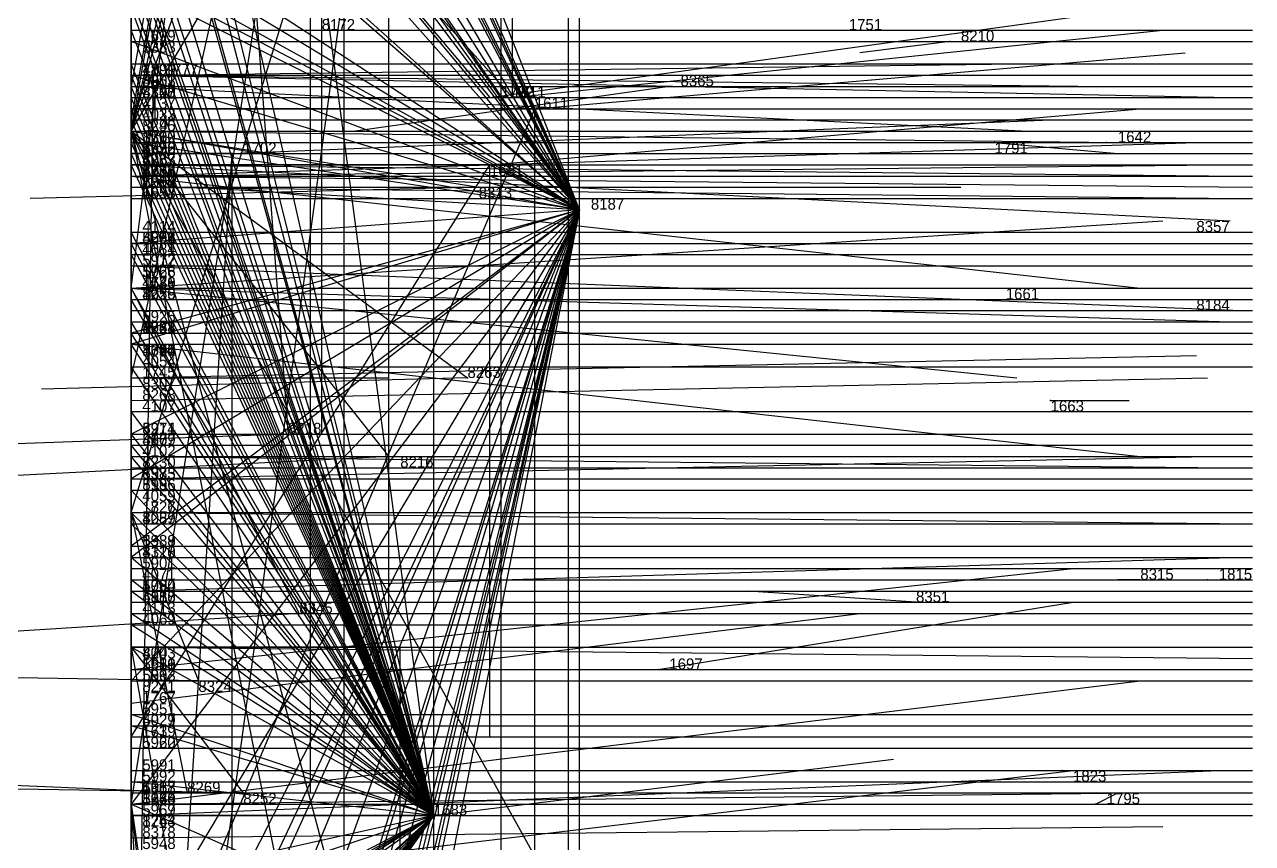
# Model space of a CAD drawing. Extents: x -0.07 to 1.1, y -0.07 to 1.1.
# Drawn here: x -0.0095 to 0.1, y 0.5165 to 0.5895 of the extents above; entities that cross this region are included whole.
import ezdxf

# ---------------------------------------------------------------- set-up
doc = ezdxf.new("R2010")
doc.units = 0
for name, color, linetype in [('Clients', 3, 'CONTINUOUS'), ('Facilities', 3, 'CONTINUOUS'), ('Facilities_lines', 3, 'CONTINUOUS'), ('Min_max_boxes', 1, 'CONTINUOUS'), ('Normals', 1, 'CONTINUOUS'), ('Source_points', 5, 'CONTINUOUS'), ('Text', 3, 'CONTINUOUS')]:
    doc.layers.add(name, color=color, linetype=linetype)

msp = doc.modelspace()

# ---------------------------------------------------------------- linework, layer by layer
at = {"layer": 'Clients', "color": 5}
for p in [(0, 0.589, 0.135), (0, 0.588, 0.817), (0, 0.586, 0.149), (0, 0.585, 0.376), (0, 0.585, 0.826), (0, 0.585, 0.984), (0.002, 0.585), (0, 0.584, 0.43), (0, 0.584, 0.988), (0, 0.583, 0.312), (0, 0.583, 0.357), (0.032, 0.583), (0.034, 0.583), (0, 0.582, 0.281), (0, 0.582, 0.492), (0.036, 0.582), (0, 0.581, 0.462), (0, 0.581, 0.999), (0, 0.58, 0.138), (0, 0.58, 0.795), (0, 0.579, 0.274), (0, 0.579, 0.775), (0, 0.578, 0.172), (0, 0.578, 0.289), (0, 0.578, 0.332), (0, 0.578, 0.538), (0.009, 0.578), (0, 0.577, 0.133), (0, 0.577, 0.338), (0, 0.577, 0.483), (0, 0.576, 0.043), (0, 0.576, 0.477), (0, 0.576, 0.659), (0, 0.576, 0.58), (0.032, 0.577), (0, 0.575, 0.004), (0.031, 0.575, 1), (0, 0.574, 0.592), (0, 0.571, 0.392), (0, 0.571, 0.756), (0, 0.57, 0.246), (0, 0.57, 0.275), (0, 0.57, 0.472), (0, 0.57, 0.782), (0, 0.569, 0.413), (0, 0.568, 0.619), (0, 0.568, 0.707), (0, 0.568, 0.62), (0, 0.566, 0.175), (0, 0.566, 0.031), (0, 0.566, 0.281), (0, 0.565, 0.299), (0, 0.564, 0.75), (0, 0.563, 0.302), (0, 0.563, 0.645), (0, 0.562, 0.159), (0, 0.562, 0.705), (0, 0.562, 0.775), (0, 0.561, 0.175), (0, 0.561, 0.208), (0, 0.561, 0.043), (0, 0.561, 0.369), (0, 0.561, 0.395), (0, 0.561, 0.866), (0, 0.559, 0.23), (0, 0.559, 0.257), (0.03, 0.558, 1), (0, 0.555, 0.256), (0, 0.553, 0.469), (0, 0.553, 0.594), (0, 0.553, 0.885), (0, 0.553, 0.781), (0.014, 0.553, 1), (0, 0.552, 0.314), (0, 0.551, 0.421), (0.023, 0.551, 1), (0, 0.55, 0.59), (0, 0.549, 0.827), (0, 0.548, 0.495), (0, 0.548, 0.592), (0, 0.546, 0.17), (0, 0.545, 0.363), (0, 0.543, 0.545), (0, 0.543, 0.553), (0, 0.543, 0.772), (0, 0.542, 0.477), (0, 0.542, 0.787), (0, 0.541, 0.749), (0, 0.54, 0.303), (0, 0.54, 0.29), (0, 0.539, 0.473), (0, 0.539, 0.554), (0, 0.539, 0.519), (0, 0.538, 0.561), (0, 0.537, 0.455), (0.015, 0.537, 1), (0, 0.536, 0.331), (0, 0.534, 0.478), (0, 0.532, 0.231), (0, 0.532, 0.041), (0, 0.532, 0.733), (0, 0.531, 0.513), (0, 0.531, 0.535), (0, 0.531, 0.845), (0.006, 0.531, 1), (0, 0.529, 0.012), (0, 0.528, 0.47), (0, 0.528, 0.708), (0, 0.527, 0.196), (0, 0.527, 0.63), (0, 0.525, 0.66), (0, 0.525, 0.518), (0, 0.523, 0.59), (0, 0.522, 0.143), (0, 0.522, 0.394), (0, 0.522, 0.756), (0, 0.521, 0.515), (0.005, 0.521, 1), (0.01, 0.521, 1), (0, 0.52, 0.044), (0, 0.52, 0.632), (0, 0.52, 0.608), (0, 0.52, 0.775), (0, 0.519, 0.248), (0, 0.519, 0.658)]:
    msp.add_point(p, dxfattribs=at)
at = {"layer": 'Facilities', "color": 3}
for p in [(0.073, 0.588, 1), (0, 0.585, 0.062), (0.048, 0.584, 1), (0, 0.58, 0.978), (0.077, 0.579), (0.087, 0.579), (0, 0.577, 0.057), (0, 0.577, 0.942), (0, 0.576, 0.088), (0, 0.576, 0.963), (0, 0.576, 0.956), (0, 0.575, 0.936), (0.04, 0.573, 1), (0.095, 0.571, 1), (0, 0.568, 0.08), (0, 0.566, 0.062), (0, 0.566, 0.975), (0.078, 0.565), (0.095, 0.564, 1), (0, 0.558, 0.956), (0, 0.556, 0.954), (0.082, 0.556), (0, 0.551, 0.943), (0, 0.549, 0.95), (0, 0.546, 0.049), (0, 0.546, 0.903), (0.09, 0.54, 1), (0.096, 0.54), (0, 0.539, 0.056), (0.07, 0.538, 1), (0, 0.534, 0.914), (0.047, 0.532), (0, 0.526, 0.126), (0.083, 0.523), (0, 0.52, 0.98), (0.086, 0.52), (0, 0.519, 0.944), (0.027, 0.519), (0, 0.517, 0.968)]:
    msp.add_point(p, dxfattribs=at)
at = {"layer": 'Facilities_lines', "color": 3}
for p, q in [((0.039, 0.802, 1), (0, 0.581, 0.999)), ((0.039, 0.802, 1), (0, 0.584, 0.988)), ((0, 0.566, 0.975), (0.023, 0.749, 1)), ((0, 0.58, 0.978), (0.029, 0.742, 1)), ((0, 0.453, 0.045), (0, 0.74, 0.11)), ((0, 0.739, 0.944), (0.014, 0.553, 1)), ((0.027, 0.519), (0, 0.723, 0.126)), ((0, 0.58, 0.978), (0.033, 0.721, 1)), ((0, 0.58, 0.978), (0.034, 0.705, 1)), ((0, 0.453, 0.045), (0, 0.697, 0.137)), ((0, 0.453, 0.045), (0, 0.688, 0.01)), ((0, 0.453, 0.045), (0, 0.679, 0.015)), ((0.04, 0.573, 1), (0, 0.674, 0.807)), ((0.04, 0.573, 1), (0, 0.664, 0.773)), ((0, 0.58, 0.978), (0.03, 0.662, 1)), ((0.04, 0.573, 1), (0, 0.661, 0.898)), ((0.04, 0.573, 1), (0, 0.661, 0.887)), ((0, 0.558, 0.956), (0.023, 0.661, 1)), ((0.04, 0.573, 1), (0, 0.659, 0.788)), ((0, 0.52, 0.98), (0.021, 0.653, 1)), ((0.04, 0.573, 1), (0, 0.653, 0.897)), ((0.04, 0.573, 1), (0, 0.651, 0.832)), ((0.04, 0.573, 1), (0, 0.651, 0.876)), ((0.04, 0.573, 1), (0, 0.649, 0.813)), ((0.04, 0.573, 1), (0, 0.649, 0.784)), ((0, 0.453, 0.045), (0, 0.648, 0.015)), ((0, 0.453, 0.045), (0, 0.648, 0.165)), ((0, 0.453, 0.045), (0, 0.646, 0.109)), ((0, 0.642, 0.604), (0, 0.571, 0.756)), ((0, 0.642, 0.604), (0, 0.482, 0.511)), ((0, 0.642, 0.604), (0, 0.539, 0.554)), ((0, 0.642, 0.604), (0, 0.531, 0.513)), ((0, 0.642, 0.604), (0, 0.577, 0.483)), ((0, 0.642, 0.604), (0, 0.582, 0.492)), ((0, 0.642, 0.604), (0, 0.576, 0.477)), ((0, 0.642, 0.604), (0, 0.541, 0.749)), ((0, 0.642, 0.604), (0, 0.532, 0.733)), ((0, 0.642, 0.604), (0, 0.553, 0.594)), ((0, 0.642, 0.604), (0, 0.568, 0.619)), ((0, 0.642, 0.604), (0, 0.525, 0.518)), ((0, 0.642, 0.604), (0, 0.564, 0.75)), ((0, 0.642, 0.604), (0, 0.568, 0.707)), ((0, 0.642, 0.604), (0, 0.543, 0.545)), ((0, 0.642, 0.604), (0, 0.576, 0.659)), ((0, 0.642, 0.604), (0, 0.576, 0.58)), ((0, 0.642, 0.604), (0, 0.563, 0.645)), ((0, 0.642, 0.604), (0, 0.538, 0.561)), ((0, 0.642, 0.604), (0, 0.574, 0.592)), ((0, 0.642, 0.604), (0, 0.531, 0.535)), ((0, 0.642, 0.604), (0, 0.562, 0.705)), ((0, 0.642, 0.604), (0, 0.568, 0.62)), ((0, 0.642, 0.604), (0, 0.578, 0.538)), ((0, 0.642, 0.604), (0, 0.55, 0.59)), ((0, 0.642, 0.604), (0, 0.539, 0.519)), ((0, 0.642, 0.604), (0, 0.548, 0.592)), ((0, 0.642, 0.604), (0, 0.543, 0.553)), ((0.04, 0.573, 1), (0, 0.641, 0.782)), ((0.027, 0.519), (0, 0.638, 0.167)), ((0, 0.453, 0.045), (0, 0.637, 0.133)), ((0.04, 0.573, 1), (0, 0.636, 0.899)), ((0.04, 0.573, 1), (0, 0.631, 0.811)), ((0.04, 0.573, 1), (0, 0.63, 0.839)), ((0.04, 0.573, 1), (0, 0.63, 0.891)), ((0.04, 0.573, 1), (0, 0.628, 0.855)), ((0.027, 0.519), (0, 0.627, 0.107)), ((0.04, 0.573, 1), (0, 0.626, 0.842)), ((0, 0.58, 0.978), (0.026, 0.624, 1)), ((0.027, 0.519), (0, 0.623, 0.224)), ((0.027, 0.519), (0, 0.623, 0.125)), ((0, 0.621, 0.105), (0.032, 0.583)), ((0, 0.621, 0.105), (0.034, 0.583)), ((0.04, 0.573, 1), (0, 0.621, 0.782)), ((0.04, 0.573, 1), (0, 0.618, 0.759)), ((0.027, 0.519), (0, 0.617, 0.394)), ((0.027, 0.519), (0, 0.617, 0.316)), ((0.027, 0.519), (0, 0.616, 0.319)), ((0, 0.612, 0.068), (0, 0.529, 0.012)), ((0, 0.453, 0.045), (0, 0.609, 0.045)), ((0.04, 0.573, 1), (0, 0.609, 0.825)), ((0.04, 0.573, 1), (0, 0.609, 0.869)), ((0.04, 0.573, 1), (0, 0.608, 0.833)), ((0.04, 0.573, 1), (0, 0.608, 0.878)), ((0.027, 0.519), (0, 0.607, 0.323)), ((0.027, 0.519), (0, 0.607, 0.416)), ((0.027, 0.519), (0, 0.603, 0.286)), ((0.027, 0.519), (0, 0.601, 0.16)), ((0, 0.453, 0.045), (0, 0.6, 0.233)), ((0, 0.453, 0.045), (0, 0.6, 0.034)), ((0, 0.453, 0.045), (0, 0.599, 0.163)), ((0.04, 0.573, 1), (0, 0.599, 0.842)), ((0.027, 0.519), (0, 0.598, 0.356)), ((0, 0.546, 0.903), (0.016, 0.598, 1)), ((0.027, 0.519), (0, 0.597, 0.241)), ((0.04, 0.573, 1), (0, 0.597, 0.83)), ((0.027, 0.519), (0, 0.596, 0.347)), ((0.027, 0.519), (0, 0.596, 0.34)), ((0.04, 0.573, 1), (0, 0.595, 0.872)), ((0, 0.453, 0.045), (0, 0.594, 0.165)), ((0.027, 0.519), (0, 0.594, 0.257)), ((0.04, 0.573, 1), (0, 0.594, 0.858)), ((0, 0.453, 0.045), (0.019, 0.593)), ((0.04, 0.573, 1), (0, 0.593, 0.788)), ((0.027, 0.519), (0, 0.592, 0.382)), ((0.027, 0.519), (0, 0.591, 0.436)), ((0.027, 0.519), (0, 0.589, 0.135)), ((0.04, 0.573, 1), (0, 0.588, 0.817)), ((0.027, 0.519), (0, 0.586, 0.149)), ((0, 0.453, 0.045), (0.002, 0.585)), ((0.027, 0.519), (0, 0.585, 0.376)), ((0.04, 0.573, 1), (0, 0.585, 0.826)), ((0.04, 0.573, 1), (0, 0.585, 0.984)), ((0.027, 0.519), (0, 0.584, 0.43)), ((0.027, 0.519), (0, 0.583, 0.312)), ((0.027, 0.519), (0, 0.583, 0.357)), ((0, 0.497, 0.115), (0.036, 0.582)), ((0.027, 0.519), (0, 0.582, 0.281)), ((0.027, 0.519), (0, 0.581, 0.462)), ((0.027, 0.519), (0, 0.58, 0.138)), ((0.04, 0.573, 1), (0, 0.58, 0.795)), ((0, 0.58, 0.978), (0.023, 0.551, 1)), ((0, 0.58, 0.978), (0.03, 0.558, 1)), ((0, 0.58, 0.978), (0.031, 0.575, 1)), ((0, 0.58, 0.978), (0.039, 0.51, 1)), ((0, 0.58, 0.978), (0.026, 0.483, 1)), ((0, 0.58, 0.978), (0.031, 0.424, 1)), ((0.027, 0.519), (0, 0.579, 0.274)), ((0.04, 0.573, 1), (0, 0.579, 0.775)), ((0, 0.436, 0.058), (0.009, 0.578)), ((0, 0.453, 0.045), (0, 0.578, 0.172)), ((0.027, 0.519), (0, 0.578, 0.289)), ((0.027, 0.519), (0, 0.578, 0.332)), ((0, 0.453, 0.045), (0, 0.577, 0.133)), ((0, 0.526, 0.126), (0.032, 0.577)), ((0.027, 0.519), (0, 0.577, 0.338)), ((0, 0.453, 0.045), (0, 0.576, 0.043)), ((0, 0.436, 0.058), (0, 0.575, 0.004)), ((0.04, 0.573, 1), (0, 0.549, 0.827)), ((0.04, 0.573, 1), (0, 0.562, 0.775)), ((0.04, 0.573, 1), (0, 0.531, 0.845)), ((0.04, 0.573, 1), (0, 0.57, 0.782)), ((0.04, 0.573, 1), (0, 0.553, 0.885)), ((0.04, 0.573, 1), (0, 0.52, 0.775)), ((0.04, 0.573, 1), (0, 0.542, 0.787)), ((0.04, 0.573, 1), (0, 0.506, 0.797)), ((0.04, 0.573, 1), (0, 0.561, 0.866)), ((0.04, 0.573, 1), (0, 0.553, 0.781)), ((0.04, 0.573, 1), (0, 0.543, 0.772)), ((0.04, 0.573, 1), (0, 0.494, 0.859)), ((0.04, 0.573, 1), (0, 0.443, 0.816)), ((0.04, 0.573, 1), (0, 0.41, 0.836)), ((0.04, 0.573, 1), (0, 0.463, 0.989)), ((0.04, 0.573, 1), (0, 0.494, 0.788)), ((0.04, 0.573, 1), (0, 0.37, 0.838)), ((0.04, 0.573, 1), (0, 0.397, 0.986)), ((0.04, 0.573, 1), (0, 0.488, 0.784)), ((0.04, 0.573, 1), (0, 0.485, 0.829)), ((0.04, 0.573, 1), (0, 0.437, 0.994)), ((0.04, 0.573, 1), (0, 0.446, 0.996)), ((0.04, 0.573, 1), (0, 0.393, 1)), ((0.04, 0.573, 1), (0, 0.476, 0.871)), ((0.04, 0.573, 1), (0, 0.426, 0.993)), ((0.04, 0.573, 1), (0, 0.406, 0.991)), ((0.04, 0.573, 1), (0, 0.387, 0.996)), ((0.04, 0.573, 1), (0.009, 0.45, 1)), ((0.027, 0.519), (0, 0.571, 0.392)), ((0.027, 0.519), (0, 0.57, 0.246)), ((0.027, 0.519), (0, 0.57, 0.275)), ((0.027, 0.519), (0, 0.57, 0.472)), ((0.027, 0.519), (0, 0.569, 0.413)), ((0, 0.453, 0.045), (0, 0.566, 0.175)), ((0, 0.453, 0.045), (0, 0.566, 0.031)), ((0.027, 0.519), (0, 0.566, 0.281)), ((0, 0.566, 0.975), (0.015, 0.537, 1)), ((0.027, 0.519), (0, 0.565, 0.299)), ((0.027, 0.519), (0, 0.563, 0.302)), ((0.027, 0.519), (0, 0.562, 0.159)), ((0, 0.453, 0.045), (0, 0.561, 0.175)), ((0, 0.453, 0.045), (0, 0.561, 0.208)), ((0, 0.453, 0.045), (0, 0.561, 0.043)), ((0.027, 0.519), (0, 0.561, 0.369)), ((0.027, 0.519), (0, 0.561, 0.395)), ((0.027, 0.519), (0, 0.559, 0.23)), ((0.027, 0.519), (0, 0.559, 0.257)), ((0.027, 0.519), (0, 0.555, 0.256)), ((0.027, 0.519), (0, 0.553, 0.469)), ((0.027, 0.519), (0, 0.552, 0.314)), ((0.027, 0.519), (0, 0.551, 0.421)), ((0.027, 0.519), (0, 0.548, 0.495)), ((0.027, 0.519), (0, 0.546, 0.17)), ((0, 0.546, 0.903), (0.005, 0.521, 1)), ((0, 0.546, 0.903), (0.006, 0.531, 1)), ((0.027, 0.519), (0, 0.545, 0.363)), ((0.027, 0.519), (0, 0.542, 0.477)), ((0.027, 0.519), (0, 0.54, 0.303)), ((0.027, 0.519), (0, 0.54, 0.29)), ((0.027, 0.519), (0, 0.539, 0.473)), ((0.027, 0.519), (0, 0.537, 0.455)), ((0.027, 0.519), (0, 0.536, 0.331)), ((0.027, 0.519), (0, 0.534, 0.478)), ((0, 0.534, 0.914), (0.01, 0.521, 1)), ((0, 0.534, 0.914), (0.024, 0.395, 1)), ((0, 0.453, 0.045), (0, 0.532, 0.231)), ((0, 0.453, 0.045), (0, 0.532, 0.041)), ((0.027, 0.519), (0, 0.528, 0.47)), ((0, 0.43, 0.625), (0, 0.528, 0.708)), ((0.027, 0.519), (0, 0.527, 0.196)), ((0, 0.43, 0.625), (0, 0.527, 0.63)), ((0, 0.43, 0.625), (0, 0.525, 0.66)), ((0, 0.43, 0.625), (0, 0.523, 0.59)), ((0, 0.453, 0.045), (0, 0.522, 0.143)), ((0.027, 0.519), (0, 0.522, 0.394)), ((0, 0.43, 0.625), (0, 0.522, 0.756)), ((0, 0.43, 0.625), (0, 0.521, 0.515)), ((0, 0.453, 0.045), (0, 0.52, 0.044)), ((0, 0.43, 0.625), (0, 0.52, 0.632)), ((0, 0.43, 0.625), (0, 0.52, 0.608)), ((0, 0.52, 0.98), (0.032, 0.506, 1)), ((0, 0.52, 0.98), (0.033, 0.292, 1)), ((0, 0.52, 0.98), (0.024, 0.305, 1)), ((0, 0.52, 0.98), (0.011, 0.322, 1)), ((0.027, 0.519), (0, 0.519, 0.248)), ((0.027, 0.519), (0, 0.505, 0.473)), ((0.027, 0.519), (0, 0.513, 0.492)), ((0.027, 0.519), (0, 0.51, 0.343)), ((0.027, 0.519), (0, 0.485, 0.298)), ((0.027, 0.519), (0, 0.494, 0.504)), ((0.027, 0.519), (0, 0.484, 0.492)), ((0.027, 0.519), (0, 0.489, 0.364)), ((0.027, 0.519), (0, 0.483, 0.397)), ((0.027, 0.519), (0, 0.482, 0.392)), ((0.027, 0.519), (0, 0.49, 0.406)), ((0.027, 0.519), (0, 0.49, 0.317)), ((0.027, 0.519), (0, 0.484, 0.345)), ((0.027, 0.519), (0, 0.488, 0.457)), ((0.027, 0.519), (0, 0.486, 0.288)), ((0.027, 0.519), (0, 0.489, 0.403)), ((0.027, 0.519), (0, 0.49, 0.351)), ((0.027, 0.519), (0, 0.495, 0.282)), ((0.027, 0.519), (0, 0.481, 0.486)), ((0.027, 0.519), (0, 0.503, 0.392)), ((0.027, 0.519), (0, 0.5, 0.333)), ((0.027, 0.519), (0, 0.482, 0.498)), ((0.027, 0.519), (0, 0.504, 0.327)), ((0.027, 0.519), (0, 0.502, 0.312)), ((0.027, 0.519), (0, 0.492, 0.397)), ((0, 0.43, 0.625), (0, 0.519, 0.658))]:
    msp.add_line(p, q, dxfattribs=at)
at = {"layer": 'Min_max_boxes', "color": 1}
for p, q in [((0, 0.995, 0.765), (0, 0.581, 0.765)), ((0, 0.995, 1), (0, 0.581, 1)), ((0.039, 0.581, 0.765), (0.039, 0.995, 0.765)), ((0.039, 0.581, 1), (0.039, 0.995, 1)), ((0, 0.749, 0.975), (0, 0.537, 0.975)), ((0, 0.749, 1), (0, 0.537, 1)), ((0.023, 0.537, 0.975), (0.023, 0.749, 0.975)), ((0.023, 0.537, 1), (0.023, 0.749, 1)), ((0, 0.742, 0.978), (0, 0.424, 0.978)), ((0, 0.742, 1), (0, 0.424, 1)), ((0.039, 0.424, 0.978), (0.039, 0.742, 0.978)), ((0.039, 0.424, 1), (0.039, 0.742, 1)), ((0, 0.74), (0, 0.343)), ((0, 0.74, 0.504), (0, 0.343, 0.504)), ((0.019, 0.343), (0.019, 0.74)), ((0.019, 0.343, 0.504), (0.019, 0.74, 0.504)), ((0, 0.739, 0.944), (0, 0.553, 0.944)), ((0, 0.739, 1), (0, 0.553, 1)), ((0.017, 0.553, 0.944), (0.017, 0.739, 0.944)), ((0.017, 0.553, 1), (0.017, 0.739, 1)), ((0, 0.723), (0, 0.481)), ((0, 0.723, 0.504), (0, 0.481, 0.504)), ((0.027, 0.481), (0.027, 0.723)), ((0.027, 0.481, 0.504), (0.027, 0.723, 0.504)), ((0, 0.482, 0.415), (0, 0.711, 0.415)), ((0, 0.711, 0.415), (0, 0.482, 0.415)), ((0, 0.482, 0.756), (0, 0.711, 0.756)), ((0, 0.711, 0.756), (0, 0.482, 0.756)), ((0, 0.691), (0, 0.583)), ((0, 0.691, 0.105), (0, 0.583, 0.105)), ((0.034, 0.583), (0.034, 0.691)), ((0.034, 0.583, 0.105), (0.034, 0.691, 0.105)), ((0, 0.674, 0.759), (0, 0.37, 0.759)), ((0, 0.674, 1), (0, 0.37, 1)), ((0.04, 0.37, 0.759), (0.04, 0.674, 0.759)), ((0.04, 0.37, 1), (0.04, 0.674, 1)), ((0, 0.661, 0.956), (0, 0.558, 0.956)), ((0, 0.661, 1), (0, 0.558, 1)), ((0.023, 0.558, 0.956), (0.023, 0.661, 0.956)), ((0.023, 0.558, 1), (0.023, 0.661, 1)), ((0, 0.653, 0.98), (0, 0.292, 0.98)), ((0, 0.653, 1), (0, 0.292, 1)), ((0.033, 0.292, 0.98), (0.033, 0.653, 0.98)), ((0.033, 0.292, 1), (0.033, 0.653, 1)), ((0, 0.529, 0.012), (0, 0.612, 0.012)), ((0, 0.612, 0.012), (0, 0.529, 0.012)), ((0, 0.529, 0.068), (0, 0.612, 0.068)), ((0, 0.612, 0.068), (0, 0.529, 0.068)), ((0, 0.598, 0.903), (0, 0.521, 0.903)), ((0, 0.598, 1), (0, 0.521, 1)), ((0.016, 0.521, 0.903), (0.016, 0.598, 0.903)), ((0.016, 0.521, 1), (0.016, 0.598, 1)), ((0, 0.583), (0.034, 0.583)), ((0, 0.583, 0.105), (0.034, 0.583, 0.105)), ((0, 0.583), (0, 0.583, 0.105)), ((0.034, 0.583), (0.034, 0.583, 0.105)), ((0.036, 0.582), (0, 0.582)), ((0, 0.582), (0, 0.497)), ((0.036, 0.582, 0.115), (0, 0.582, 0.115)), ((0, 0.582, 0.115), (0, 0.497, 0.115)), ((0, 0.582), (0, 0.582, 0.115)), ((0.036, 0.497), (0.036, 0.582)), ((0.036, 0.497, 0.115), (0.036, 0.582, 0.115)), ((0.036, 0.582), (0.036, 0.582, 0.115)), ((0, 0.581, 0.765), (0.039, 0.581, 0.765)), ((0, 0.581, 1), (0.039, 0.581, 1)), ((0, 0.581, 0.765), (0, 0.581, 1)), ((0.039, 0.581, 0.765), (0.039, 0.581, 1)), ((0.009, 0.578), (0, 0.578)), ((0, 0.578), (0, 0.436)), ((0.009, 0.578, 0.058), (0, 0.578, 0.058)), ((0, 0.578, 0.058), (0, 0.436, 0.058)), ((0, 0.578), (0, 0.578, 0.058)), ((0.009, 0.436), (0.009, 0.578)), ((0.009, 0.436, 0.058), (0.009, 0.578, 0.058)), ((0.009, 0.578), (0.009, 0.578, 0.058)), ((0.032, 0.577), (0, 0.577)), ((0, 0.577), (0, 0.526)), ((0.032, 0.577, 0.126), (0, 0.577, 0.126)), ((0, 0.577, 0.126), (0, 0.526, 0.126)), ((0, 0.577), (0, 0.577, 0.126)), ((0.032, 0.526), (0.032, 0.577)), ((0.032, 0.526, 0.126), (0.032, 0.577, 0.126)), ((0.032, 0.577), (0.032, 0.577, 0.126)), ((0, 0.558, 0.956), (0.023, 0.558, 0.956)), ((0, 0.558, 1), (0.023, 0.558, 1)), ((0, 0.558, 0.956), (0, 0.558, 1)), ((0.023, 0.558, 0.956), (0.023, 0.558, 1)), ((0, 0.553, 0.944), (0.017, 0.553, 0.944)), ((0, 0.553, 1), (0.017, 0.553, 1)), ((0, 0.553, 0.944), (0, 0.553, 1)), ((0.017, 0.553, 0.944), (0.017, 0.553, 1)), ((0, 0.537, 0.975), (0.023, 0.537, 0.975)), ((0, 0.537, 1), (0.023, 0.537, 1)), ((0, 0.537, 0.975), (0, 0.537, 1)), ((0.023, 0.537, 0.975), (0.023, 0.537, 1)), ((0.024, 0.534, 0.914), (0, 0.534, 0.914)), ((0, 0.534, 0.914), (0, 0.395, 0.914)), ((0.024, 0.534, 1), (0, 0.534, 1)), ((0, 0.534, 1), (0, 0.395, 1)), ((0, 0.534, 0.914), (0, 0.534, 1)), ((0.024, 0.395, 0.914), (0.024, 0.534, 0.914)), ((0.024, 0.395, 1), (0.024, 0.534, 1)), ((0.024, 0.534, 0.914), (0.024, 0.534, 1)), ((0, 0.529, 0.012), (0, 0.529, 0.012)), ((0, 0.529, 0.068), (0, 0.529, 0.068)), ((0, 0.529, 0.012), (0, 0.529, 0.068)), ((0, 0.529, 0.012), (0, 0.529, 0.068)), ((0, 0.297, 0.515), (0, 0.528, 0.515)), ((0, 0.528, 0.515), (0, 0.528, 0.515)), ((0, 0.528, 0.515), (0, 0.297, 0.515)), ((0, 0.297, 0.756), (0, 0.528, 0.756)), ((0, 0.528, 0.756), (0, 0.528, 0.756)), ((0, 0.528, 0.756), (0, 0.297, 0.756)), ((0, 0.528, 0.515), (0, 0.528, 0.756)), ((0, 0.528, 0.515), (0, 0.528, 0.756)), ((0, 0.526), (0.032, 0.526)), ((0, 0.526, 0.126), (0.032, 0.526, 0.126)), ((0, 0.526), (0, 0.526, 0.126)), ((0.032, 0.526), (0.032, 0.526, 0.126)), ((0, 0.521, 0.903), (0.016, 0.521, 0.903)), ((0, 0.521, 1), (0.016, 0.521, 1)), ((0, 0.521, 0.903), (0, 0.521, 1)), ((0.016, 0.521, 0.903), (0.016, 0.521, 1))]:
    msp.add_line(p, q, dxfattribs=at)
at = {"layer": 'Normals', "color": 1}
for p, q in [((0.032, 0.583), (0.09, 0.591, 0.081)), ((0, 0.589, 0.135), (0.1, 0.589, 0.135)), ((0.034, 0.583), (0.092, 0.589, 0.081)), ((0, 0.588, 0.817), (0.1, 0.588, 0.817)), ((0.036, 0.582), (0.094, 0.587, 0.081)), ((0.073, 0.588, 1), (0.065, 0.587, 1.1)), ((0, 0.586, 0.149), (0.1, 0.586, 0.149)), ((0.002, 0.585), (0.079, 0.586, 0.064)), ((0, 0.585, 0.062), (0.098, 0.583, 0.083)), ((0, 0.585, 0.376), (0.1, 0.585, 0.376)), ((0, 0.585, 0.826), (0.1, 0.585, 0.826)), ((0, 0.585, 0.984), (0.087, 0.584, 0.934)), ((0, 0.584, 0.43), (0.1, 0.584, 0.43)), ((0, 0.584, 0.988), (0.08, 0.58, 0.929)), ((0.048, 0.584, 1), (0.02, 0.58, 1.096)), ((0, 0.583, 0.312), (0.1, 0.583, 0.312)), ((0, 0.583, 0.357), (0.1, 0.583, 0.357)), ((0, 0.582, 0.281), (0.1, 0.582, 0.281)), ((0, 0.582, 0.492), (0.1, 0.582, 0.492)), ((0.032, 0.577), (0.09, 0.582, 0.081)), ((0, 0.581, 0.462), (0.1, 0.581, 0.462)), ((0, 0.581, 0.999), (0.074, 0.581, 0.932)), ((0.009, 0.578), (0.082, 0.581, 0.069)), ((0, 0.58, 0.138), (0.1, 0.58, 0.138)), ((0, 0.58, 0.978), (0.088, 0.579, 0.931)), ((0, 0.58, 0.795), (0.1, 0.58, 0.795)), ((0, 0.579, 0.274), (0.1, 0.579, 0.274)), ((0, 0.576, 0.963), (0.095, 0.579, 0.931)), ((0, 0.579, 0.775), (0.1, 0.579, 0.775)), ((0.077, 0.579), (0.088, 0.578, 0.099)), ((0.087, 0.579), (0.093, 0.579, 0.1)), ((0, 0.578, 0.172), (0.1, 0.578, 0.172)), ((0, 0.578, 0.289), (0.1, 0.578, 0.289)), ((0, 0.578, 0.332), (0.1, 0.578, 0.332)), ((0, 0.578, 0.538), (0.1, 0.578, 0.538)), ((0, 0.577, 0.133), (0.1, 0.577, 0.133)), ((0, 0.577, 0.057), (0.098, 0.572, 0.079)), ((0, 0.577, 0.483), (0.1, 0.577, 0.483)), ((0, 0.577, 0.338), (0.1, 0.577, 0.338)), ((0, 0.576, 0.956), (0.097, 0.577, 0.933)), ((0, 0.577, 0.942), (0.099, 0.576, 0.928)), ((0, 0.576, 0.088), (0.1, 0.575, 0.09)), ((0, 0.576, 0.043), (0.09, 0.566, 0.086)), ((0, 0.576, 0.477), (0.1, 0.576, 0.477)), ((0, 0.576, 0.659), (0.1, 0.576, 0.659)), ((0, 0.576, 0.58), (0.1, 0.576, 0.58)), ((0.031, 0.575, 1), (-0.009, 0.574, 1.092)), ((0, 0.575, 0.004), (0.074, 0.575, 0.071)), ((0, 0.575, 0.936), (0.099, 0.574, 0.923)), ((0.04, 0.573, 1), (0.005, 0.575, 1.094)), ((0, 0.574, 0.592), (0.1, 0.574, 0.592)), ((0, 0.566, 0.975), (0.092, 0.572, 0.936)), ((0, 0.571, 0.392), (0.1, 0.571, 0.392)), ((0, 0.571, 0.756), (0.1, 0.571, 0.756)), ((0.095, 0.571, 1), (0.095, 0.571, 1.1)), ((0, 0.57, 0.246), (0.1, 0.57, 0.246)), ((0, 0.57, 0.275), (0.1, 0.57, 0.275)), ((0, 0.57, 0.472), (0.1, 0.57, 0.472)), ((0, 0.57, 0.782), (0.1, 0.57, 0.782)), ((0, 0.569, 0.413), (0.1, 0.569, 0.413)), ((0, 0.568, 0.08), (0.099, 0.564, 0.09)), ((0, 0.568, 0.619), (0.1, 0.568, 0.619)), ((0, 0.568, 0.707), (0.1, 0.568, 0.707)), ((0, 0.568, 0.62), (0.1, 0.568, 0.62)), ((0, 0.566, 0.175), (0.1, 0.566, 0.175)), ((0, 0.566, 0.031), (0.079, 0.558, 0.091)), ((0, 0.566, 0.062), (0.098, 0.563, 0.08)), ((0, 0.566, 0.281), (0.1, 0.566, 0.281)), ((0, 0.565, 0.299), (0.1, 0.565, 0.299)), ((0, 0.564, 0.75), (0.1, 0.564, 0.75)), ((0.078, 0.565), (0.089, 0.565, 0.099)), ((0.095, 0.564, 1), (0.095, 0.564, 1.1)), ((0, 0.563, 0.302), (0.1, 0.563, 0.302)), ((0, 0.563, 0.645), (0.1, 0.563, 0.645)), ((0, 0.562, 0.159), (0.1, 0.562, 0.159)), ((0, 0.562, 0.705), (0.1, 0.562, 0.705)), ((0, 0.562, 0.775), (0.1, 0.562, 0.775)), ((0, 0.561, 0.175), (0.1, 0.561, 0.175)), ((0, 0.561, 0.208), (0.1, 0.561, 0.208)), ((0, 0.561, 0.043), (0.09, 0.551, 0.086)), ((0, 0.561, 0.369), (0.1, 0.561, 0.369)), ((0, 0.561, 0.395), (0.1, 0.561, 0.395)), ((0, 0.561, 0.866), (0.1, 0.561, 0.866)), ((0, 0.558, 0.956), (0.095, 0.56, 0.923)), ((0, 0.559, 0.23), (0.1, 0.559, 0.23)), ((0, 0.559, 0.257), (0.1, 0.559, 0.257)), ((0.03, 0.558, 1), (-0.008, 0.557, 1.092)), ((0, 0.556, 0.954), (0.096, 0.558, 0.926)), ((0.082, 0.556), (0.089, 0.556, 0.1)), ((0, 0.555, 0.256), (0.1, 0.555, 0.256)), ((0.014, 0.553, 1), (-0.041, 0.551, 1.084)), ((0, 0.553, 0.469), (0.1, 0.553, 0.469)), ((0, 0.553, 0.594), (0.1, 0.553, 0.594)), ((0, 0.553, 0.885), (0.1, 0.553, 0.885)), ((0, 0.553, 0.781), (0.1, 0.553, 0.781)), ((0, 0.552, 0.314), (0.1, 0.552, 0.314)), ((0.023, 0.551, 1), (-0.016, 0.549, 1.092)), ((0, 0.551, 0.421), (0.1, 0.551, 0.421)), ((0, 0.551, 0.943), (0.098, 0.55, 0.924)), ((0, 0.549, 0.95), (0.096, 0.551, 0.923)), ((0, 0.55, 0.59), (0.1, 0.55, 0.59)), ((0, 0.549, 0.827), (0.1, 0.549, 0.827)), ((0, 0.548, 0.495), (0.1, 0.548, 0.495)), ((0, 0.548, 0.592), (0.1, 0.548, 0.592)), ((0, 0.546, 0.049), (0.095, 0.546, 0.08)), ((0, 0.546, 0.17), (0.1, 0.546, 0.17)), ((0, 0.546, 0.903), (0.1, 0.545, 0.901)), ((0, 0.545, 0.363), (0.1, 0.545, 0.363)), ((0, 0.543, 0.545), (0.1, 0.543, 0.545)), ((0, 0.543, 0.553), (0.1, 0.543, 0.553)), ((0, 0.543, 0.772), (0.1, 0.543, 0.772)), ((0, 0.539, 0.056), (0.098, 0.542, 0.078)), ((0, 0.542, 0.477), (0.1, 0.542, 0.477)), ((0, 0.542, 0.787), (0.1, 0.542, 0.787)), ((0, 0.532, 0.041), (0.084, 0.541, 0.094)), ((0, 0.541, 0.749), (0.1, 0.541, 0.749)), ((0, 0.54, 0.303), (0.1, 0.54, 0.303)), ((0, 0.54, 0.29), (0.1, 0.54, 0.29)), ((0.09, 0.54, 1), (0.088, 0.54, 1.1)), ((0.096, 0.54), (0.096, 0.54, 0.1)), ((0, 0.539, 0.473), (0.1, 0.539, 0.473)), ((0, 0.539, 0.554), (0.1, 0.539, 0.554)), ((0, 0.539, 0.519), (0.1, 0.539, 0.519)), ((0.07, 0.538, 1), (0.055, 0.539, 1.099)), ((0, 0.538, 0.561), (0.1, 0.538, 0.561)), ((0.047, 0.532), (0.084, 0.538, 0.093)), ((0.015, 0.537, 1), (-0.033, 0.534, 1.088)), ((0, 0.529, 0.012), (0.065, 0.537, 0.087)), ((0, 0.537, 0.455), (0.1, 0.537, 0.455)), ((0, 0.536, 0.331), (0.1, 0.536, 0.331)), ((0, 0.534, 0.478), (0.1, 0.534, 0.478)), ((0, 0.534, 0.914), (0.1, 0.533, 0.907)), ((0.006, 0.531, 1), (-0.056, 0.532, 1.079)), ((0, 0.532, 0.231), (0.1, 0.532, 0.231)), ((0, 0.532, 0.733), (0.1, 0.532, 0.733)), ((0, 0.52, 0.044), (0.09, 0.531, 0.087)), ((0, 0.531, 0.513), (0.1, 0.531, 0.513)), ((0, 0.531, 0.535), (0.1, 0.531, 0.535)), ((0, 0.531, 0.845), (0.1, 0.531, 0.845)), ((0, 0.528, 0.47), (0.1, 0.528, 0.47)), ((0, 0.528, 0.708), (0.1, 0.528, 0.708)), ((0, 0.527, 0.196), (0.1, 0.527, 0.196)), ((0, 0.527, 0.63), (0.1, 0.527, 0.63)), ((0, 0.526, 0.126), (0.1, 0.526, 0.126)), ((0, 0.525, 0.518), (0.1, 0.525, 0.518)), ((0, 0.525, 0.66), (0.1, 0.525, 0.66)), ((0.005, 0.521, 1), (-0.065, 0.524, 1.072)), ((0.027, 0.519), (0.068, 0.524, 0.091)), ((0, 0.513, 0.038), (0.084, 0.523, 0.091)), ((0, 0.523, 0.59), (0.1, 0.523, 0.59)), ((0, 0.519, 0.944), (0.097, 0.523, 0.919)), ((0.083, 0.523), (0.085, 0.523, 0.1)), ((0.01, 0.521, 1), (-0.052, 0.522, 1.078)), ((0, 0.522, 0.143), (0.1, 0.522, 0.143)), ((0, 0.522, 0.394), (0.1, 0.522, 0.394)), ((0, 0.522, 0.756), (0.1, 0.522, 0.756)), ((0, 0.521, 0.515), (0.1, 0.521, 0.515)), ((0, 0.52, 0.98), (0.09, 0.521, 0.938)), ((0.086, 0.52), (0.088, 0.521, 0.1)), ((0, 0.52, 0.632), (0.1, 0.52, 0.632)), ((0, 0.52, 0.608), (0.1, 0.52, 0.608)), ((0, 0.52, 0.775), (0.1, 0.52, 0.775)), ((0, 0.519, 0.248), (0.1, 0.519, 0.248)), ((0, 0.519, 0.658), (0.1, 0.519, 0.658)), ((0, 0.517, 0.968), (0.092, 0.518, 0.93))]:
    msp.add_line(p, q, dxfattribs=at)
at = {"layer": 'Source_points', "color": 5}
for p in [(0, 0.589, 0.135), (0, 0.588, 0.817), (0.073, 0.588, 1), (0, 0.586, 0.149), (0, 0.585, 0.062), (0, 0.585, 0.376), (0, 0.585, 0.826), (0, 0.585, 0.984), (0.002, 0.585), (0, 0.584, 0.43), (0, 0.584, 0.988), (0.048, 0.584, 1), (0, 0.583, 0.312), (0, 0.583, 0.357), (0.032, 0.583), (0.034, 0.583), (0, 0.582, 0.281), (0, 0.582, 0.492), (0.036, 0.582), (0, 0.581, 0.462), (0, 0.581, 0.999), (0, 0.58, 0.138), (0, 0.58, 0.978), (0, 0.58, 0.795), (0, 0.579, 0.274), (0, 0.579, 0.775), (0.077, 0.579), (0.087, 0.579), (0, 0.578, 0.172), (0, 0.578, 0.289), (0, 0.578, 0.332), (0, 0.578, 0.538), (0.009, 0.578), (0, 0.577, 0.133), (0, 0.577, 0.057), (0, 0.577, 0.483), (0, 0.577, 0.338), (0, 0.577, 0.942), (0, 0.576, 0.088), (0, 0.576, 0.043), (0, 0.576, 0.477), (0, 0.576, 0.659), (0, 0.576, 0.58), (0, 0.576, 0.963), (0, 0.576, 0.956), (0.032, 0.577), (0, 0.575, 0.004), (0, 0.575, 0.936), (0.031, 0.575, 1), (0, 0.574, 0.592), (0.04, 0.573, 1), (0, 0.571, 0.392), (0, 0.571, 0.756), (0.095, 0.571, 1), (0, 0.57, 0.246), (0, 0.57, 0.275), (0, 0.57, 0.472), (0, 0.57, 0.782), (0, 0.569, 0.413), (0, 0.568, 0.08), (0, 0.568, 0.619), (0, 0.568, 0.707), (0, 0.568, 0.62), (0, 0.566, 0.175), (0, 0.566, 0.031), (0, 0.566, 0.062), (0, 0.566, 0.281), (0, 0.566, 0.975), (0, 0.565, 0.299), (0, 0.564, 0.75), (0.078, 0.565), (0.095, 0.564, 1), (0, 0.563, 0.302), (0, 0.563, 0.645), (0, 0.562, 0.159), (0, 0.562, 0.705), (0, 0.562, 0.775), (0, 0.561, 0.175), (0, 0.561, 0.208), (0, 0.561, 0.043), (0, 0.561, 0.369), (0, 0.561, 0.395), (0, 0.561, 0.866), (0, 0.559, 0.23), (0, 0.559, 0.257), (0, 0.558, 0.956), (0.03, 0.558, 1), (0, 0.556, 0.954), (0.082, 0.556), (0, 0.555, 0.256), (0, 0.553, 0.469), (0, 0.553, 0.594), (0, 0.553, 0.885), (0, 0.553, 0.781), (0.014, 0.553, 1), (0, 0.552, 0.314), (0, 0.551, 0.421), (0, 0.551, 0.943), (0.023, 0.551, 1), (0, 0.55, 0.59), (0, 0.549, 0.827), (0, 0.549, 0.95), (0, 0.548, 0.495), (0, 0.548, 0.592), (0, 0.546, 0.049), (0, 0.546, 0.17), (0, 0.546, 0.903), (0, 0.545, 0.363), (0, 0.543, 0.545), (0, 0.543, 0.553), (0, 0.543, 0.772), (0, 0.542, 0.477), (0, 0.542, 0.787), (0, 0.541, 0.749), (0, 0.54, 0.303), (0, 0.54, 0.29), (0.09, 0.54, 1), (0.096, 0.54), (0, 0.539, 0.056), (0, 0.539, 0.473), (0, 0.539, 0.554), (0, 0.539, 0.519), (0, 0.538, 0.561), (0.07, 0.538, 1), (0, 0.537, 0.455), (0.015, 0.537, 1), (0, 0.536, 0.331), (0, 0.534, 0.478), (0, 0.534, 0.914), (0, 0.532, 0.231), (0, 0.532, 0.041), (0, 0.532, 0.733), (0.047, 0.532), (0, 0.531, 0.513), (0, 0.531, 0.535), (0, 0.531, 0.845), (0.006, 0.531, 1), (0, 0.529, 0.012), (0, 0.528, 0.47), (0, 0.528, 0.708), (0, 0.527, 0.196), (0, 0.527, 0.63), (0, 0.526, 0.126), (0, 0.525, 0.518), (0, 0.525, 0.66), (0, 0.523, 0.59), (0.083, 0.523), (0, 0.522, 0.143), (0, 0.522, 0.394), (0, 0.522, 0.756), (0, 0.521, 0.515), (0.005, 0.521, 1), (0.01, 0.521, 1), (0, 0.52, 0.044), (0, 0.52, 0.632), (0, 0.52, 0.608), (0, 0.52, 0.98), (0, 0.52, 0.775), (0.086, 0.52), (0, 0.519, 0.248), (0, 0.519, 0.658), (0, 0.519, 0.944), (0.027, 0.519), (0, 0.517, 0.968)]:
    msp.add_point(p, dxfattribs=at)

# ---------------------------------------------------------------- texts
at = {"layer": 'Text', "color": 3}
for s, p in [('8172', (0.017, 0.589, 1)), ('1751', (0.064, 0.589)), ('1699', (0.001, 0.588, 0.135)), ('8210', (0.074, 0.588, 1)), ('8383', (0.001, 0.587, 0.817)), ('4101', (0.001, 0.585, 0.376)), ('1799', (0.001, 0.585, 0.062)), ('1801', (0.001, 0.585, 0.149)), ('1777', (0.003, 0.585)), ('4053', (0.001, 0.584, 0.43)), ('8251', (0.001, 0.584, 0.826)), ('8302', (0.001, 0.584, 0.984)), ('8365', (0.049, 0.584, 1)), ('4108', (0.001, 0.583, 0.312)), ('4127', (0.001, 0.583, 0.357)), ('8340', (0.001, 0.583, 0.988)), ('1732', (0.033, 0.583)), ('1811', (0.034, 0.583)), ('4137', (0.001, 0.582, 0.492)), ('1611', (0.036, 0.582)), ('4032', (0.001, 0.581, 0.281)), ('4123', (0.001, 0.581, 0.462)), ('8245', (0.001, 0.58, 0.795)), ('8290', (0.001, 0.58, 0.999)), ('8212', (0.001, 0.579, 0.978)), ('8360', (0.001, 0.579, 0.775)), ('1790', (0.001, 0.579, 0.138)), ('1642', (0.088, 0.579)), ('4058', (0.001, 0.578, 0.274)), ('4076', (0.001, 0.578, 0.289)), ('4090', (0.001, 0.578, 0.332)), ('5973', (0.001, 0.578, 0.538)), ('1632', (0.001, 0.578, 0.172)), ('1702', (0.01, 0.578)), ('1791', (0.077, 0.578)), ('4063', (0.001, 0.577, 0.483)), ('8287', (0.001, 0.577, 0.942)), ('4066', (0.001, 0.576, 0.477)), ('4117', (0.001, 0.576, 0.338)), ('5934', (0.001, 0.576, 0.659)), ('5936', (0.001, 0.576, 0.58)), ('8217', (0.001, 0.576, 0.963)), ('8260', (0.001, 0.575, 0.956)), ('8297', (0.001, 0.575, 0.936)), ('1633', (0.001, 0.576, 0.088)), ('1664', (0.001, 0.576, 0.133)), ('1753', (0.001, 0.576, 0.057)), ('1814', (0.001, 0.575, 0.043)), ('1631', (0.032, 0.576)), ('5958', (0.001, 0.574, 0.592)), ('1638', (0.001, 0.574, 0.004)), ('8313', (0.031, 0.574, 1)), ('8187', (0.041, 0.573, 1)), ('4114', (0.001, 0.571, 0.392)), ('8357', (0.095, 0.571, 1)), ('4038', (0.001, 0.57, 0.275)), ('4084', (0.001, 0.57, 0.472)), ('5891', (0.001, 0.57, 0.756)), ('8256', (0.001, 0.57, 0.782)), ('4081', (0.001, 0.569, 0.413)), ('1684', (0.001, 0.569, 0.246)), ('5917', (0.001, 0.568, 0.619)), ('5972', (0.001, 0.568, 0.62)), ('5928', (0.001, 0.567, 0.707)), ('1766', (0.001, 0.567, 0.08)), ('4136', (0.001, 0.566, 0.281)), ('1649', (0.001, 0.566, 0.175)), ('1778', (0.001, 0.566, 0.062)), ('4055', (0.001, 0.565, 0.299)), ('8220', (0.001, 0.565, 0.975)), ('1659', (0.001, 0.565, 0.031)), ('1661', (0.078, 0.565)), ('5925', (0.001, 0.563, 0.75)), ('8184', (0.095, 0.564, 1)), ('4028', (0.001, 0.562, 0.302)), ('5941', (0.001, 0.562, 0.645)), ('5964', (0.001, 0.562, 0.705)), ('8238', (0.001, 0.562, 0.775)), ('1754', (0.001, 0.562, 0.159)), ('4041', (0.001, 0.56, 0.369)), ('4086', (0.001, 0.56, 0.395)), ('8364', (0.001, 0.56, 0.866)), ('1620', (0.001, 0.56, 0.175)), ('1627', (0.001, 0.56, 0.208)), ('1771', (0.001, 0.56, 0.043)), ('4054', (0.001, 0.559, 0.257)), ('1745', (0.001, 0.558, 0.23)), ('8263', (0.03, 0.558, 1)), ('8307', (0.001, 0.557, 0.956)), ('8268', (0.001, 0.556, 0.954)), ('4107', (0.001, 0.555, 0.256)), ('1663', (0.082, 0.555)), ('4079', (0.001, 0.552, 0.314)), ('4109', (0.001, 0.552, 0.469)), ('5914', (0.001, 0.553, 0.594)), ('8271', (0.001, 0.553, 0.885)), ('8367', (0.001, 0.552, 0.781)), ('8218', (0.014, 0.553, 1)), ('4102', (0.001, 0.551, 0.421)), ('8230', (0.001, 0.55, 0.943)), ('8216', (0.024, 0.55, 1)), ('5983', (0.001, 0.549, 0.59)), ('8375', (0.001, 0.549, 0.95)), ('5986', (0.001, 0.548, 0.592)), ('8196', (0.001, 0.548, 0.827)), ('4059', (0.001, 0.547, 0.495)), ('1727', (0.001, 0.546, 0.049)), ('1826', (0.001, 0.546, 0.17)), ('4089', (0.001, 0.545, 0.363)), ('8257', (0.001, 0.545, 0.903)), ('5933', (0.001, 0.543, 0.545)), ('5989', (0.001, 0.543, 0.553)), ('8388', (0.001, 0.543, 0.772)), ('4120', (0.001, 0.542, 0.477)), ('8318', (0.001, 0.542, 0.787)), ('4071', (0.001, 0.54, 0.29)), ('5901', (0.001, 0.541, 0.749)), ('8315', (0.09, 0.54, 1)), ('1815', (0.097, 0.54)), ('4030', (0.001, 0.539, 0.303)), ('5984', (0.001, 0.539, 0.519)), ('1794', (0.001, 0.539, 0.056)), ('4110', (0.001, 0.538, 0.473)), ('5888', (0.001, 0.538, 0.554)), ('5957', (0.001, 0.538, 0.561)), ('8351', (0.07, 0.538, 1)), ('4113', (0.001, 0.537, 0.455)), ('8345', (0.015, 0.537, 1)), ('4069', (0.001, 0.536, 0.331)), ('4043', (0.001, 0.533, 0.478)), ('8203', (0.001, 0.533, 0.914)), ('5911', (0.001, 0.532, 0.733)), ('1656', (0.001, 0.532, 0.231)), ('1689', (0.001, 0.532, 0.041)), ('1697', (0.048, 0.532)), ('5892', (0.001, 0.531, 0.513)), ('5963', (0.001, 0.531, 0.535)), ('8241', (0.001, 0.53, 0.845)), ('1767', (0.001, 0.529, 0.012)), ('8324', (0.006, 0.53, 1)), ('5951', (0.001, 0.528, 0.708)), ('4029', (0.001, 0.527, 0.47)), ('5927', (0.001, 0.527, 0.63)), ('1619', (0.001, 0.526, 0.126)), ('1739', (0.001, 0.526, 0.196)), ('5920', (0.001, 0.525, 0.518)), ('5962', (0.001, 0.525, 0.66)), ('5991', (0.001, 0.523, 0.59)), ('5992', (0.001, 0.522, 0.756)), ('1823', (0.084, 0.522)), ('4067', (0.001, 0.521, 0.394)), ('5988', (0.001, 0.521, 0.515)), ('1613', (0.001, 0.521, 0.143)), ('8269', (0.005, 0.521, 1)), ('5970', (0.001, 0.52, 0.608)), ('8164', (0.001, 0.52, 0.98)), ('8289', (0.001, 0.52, 0.775)), ('1645', (0.001, 0.52, 0.044)), ('8252', (0.01, 0.52, 1)), ('1795', (0.087, 0.52)), ('5959', (0.001, 0.519, 0.658)), ('5967', (0.001, 0.519, 0.632)), ('1683', (0.027, 0.519)), ('8244', (0.001, 0.518, 0.944)), ('8378', (0.001, 0.517, 0.968)), ('1763', (0.001, 0.518, 0.248)), ('5948', (0.001, 0.516, 0.523))]:
    msp.add_text(s, height=0.001, dxfattribs=at).set_placement(p)

doc.saveas('drawing.dxf')
